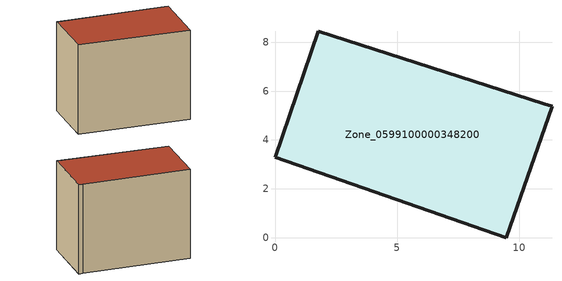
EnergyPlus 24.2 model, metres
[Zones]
Zone_0599100000348200
 floor ground (C_G): 0,3.29 1.78,8.44 10.99,5.49 11.33,5.38 9.46,0 z0
 wall outside (C_F): 9.46,0 11.33,5.38 10.99,5.49 1.78,8.44 0,3.29 9.46,0 z0:8.09
 roof outside (C_R): 1.78,8.44 0,3.29 9.46,0 11.33,5.38 10.99,5.49 z8.09
[BUILDING]
Pand.0599100000348200: North Axis=0; Terrain=City; Loads Convergence Tolerance Value=0.04; Temperature Convergence Tolerance Value=0.4; Solar Distribution=FullExterior; Maximum Number of Warmup Days=25; Minimum Number of Warmup Days=1
[Site:Location]
Rotterdam.The.Hague.AP_ZH_NLD Design_Conditions: Latitude=51.96; Longitude=4.45; Time Zone=1; Elevation=-4.5
[SITE:GROUNDTEMPERATURE:BUILDINGSURFACE]
18, 18, 18, 18, 18, 18, 18, 18, 18, 18, 18, 18
[MATERIAL] Thermal Absorptance=0.9; Solar Absorptance=0.7; Visible Absorptance=0.7
Name | Roughness | Thickness | Conductivity | Density | Specific Heat
G.TC.1992-2005 | MediumSmooth | 0.15 | 0.06 | 540 | 1210
F.TC.1992-2005 | Rough | 0.3 | 0.12 | 1920 | 840
R.TC.1992-2005 | MediumRough | 0.2 | 0.08 | 1500 | 1000
[CONSTRUCTION]
C_G: G.TC.1992-2005
C_F: F.TC.1992-2005
C_R: R.TC.1992-2005
[ZONE]
Zone_0599100000348200: Type=1; Multiplier=1; Ceiling Height=Autocalculate; Volume=Autocalculate; Floor Area=autocalculate; Part of Total Floor Area=Yes
[ZONEINFILTRATION:DESIGNFLOWRATE]
Infil_Zone_0599100000348200: Zone or ZoneList or Space or SpaceList=Zone_0599100000348200; Schedule=AlwaysOn; Design Flow Rate Calculation Method=Flow/Area; Flow Rate per Floor Area=0.0015; Constant Term Coefficient=1; Temperature Term Coefficient=0; Velocity Term Coefficient=0; Velocity Squared Term Coefficient=0
[HVACTEMPLATE:ZONE:IDEALLOADSAIRSYSTEM]
Zone_0599100000348200: Maximum Heating Supply Air Temperature=50; Minimum Cooling Supply Air Temperature=13; Maximum Heating Supply Air Humidity Ratio=0.0156; Minimum Cooling Supply Air Humidity Ratio=0.0077; Heating Limit=NoLimit; Cooling Limit=NoLimit; Dehumidification Control Type=ConstantSensibleHeatRatio; Cooling Sensible Heat Ratio=0.7; Dehumidification Setpoint=60; Humidification Control Type=None; Humidification Setpoint=30; Outdoor Air Method=None; Outdoor Air Flow Rate per Person=0.00944; Outdoor Air Flow Rate per Zone Floor Area=0; Outdoor Air Flow Rate per Zone=0; Demand Controlled Ventilation Type=None; Outdoor Air Economizer Type=NoEconomizer; Heat Recovery Type=None; Sensible Heat Recovery Effectiveness=0.7; Latent Heat Recovery Effectiveness=0.65
[ZONECONTROL:THERMOSTAT]
ThermostatControl_Zone_0599100000348200: Zone or ZoneList=Zone_0599100000348200; Control Type Schedule=DualSetpointControlType; Control 1=Thermostat_Zone_0599100000348200; Temperature Difference Between Cutout And Setpoint=0
[THERMOSTATSETPOINT:DUALSETPOINT]
Thermostat_Zone_0599100000348200: Heating Setpoint Temperature Schedule=HeatingSetpoint_Zone_0599100000348200; Cooling Setpoint Temperature Schedule=CoolingSetpoint_Zone_0599100000348200
[SCHEDULE:COMPACT]
HeatingSetpoint_Zone_0599100000348200: Through: 12/31, For: AllDays, Until: 24:00, 21
CoolingSetpoint_Zone_0599100000348200: Through: 12/31, For: AllDays, Until: 24:00, 24
DualSetpointControlType: Through: 12/31, For: AllDays, Until: 24:00, 4
AlwaysOn: Through: 12/31, For: AllDays, Until: 24:00, 1
